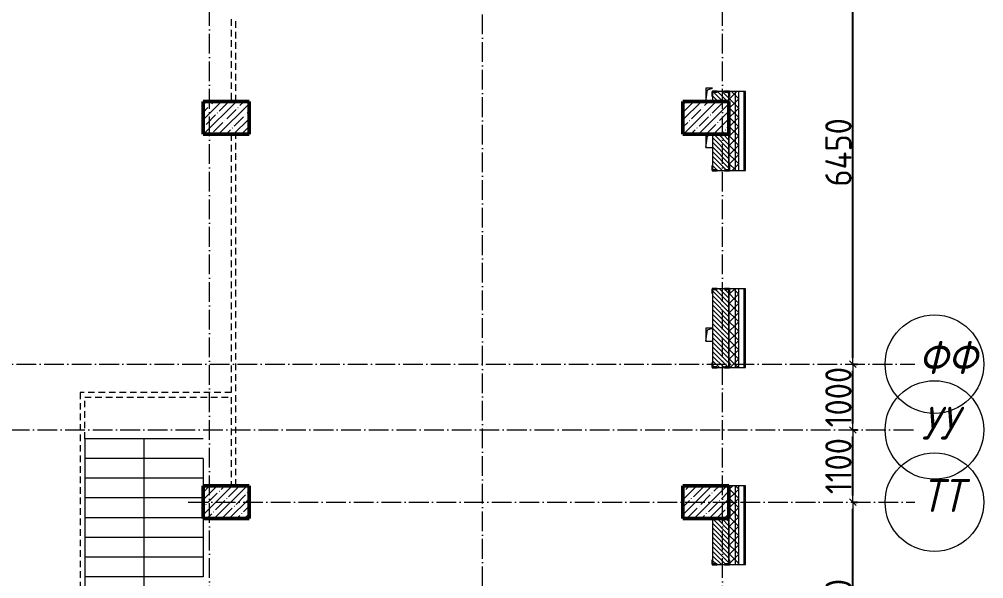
# Model space of a CAD drawing. Header units: millimetres. Extents: x -356862 to 418287, y 0 to 839748.
# Drawn here: x 74863 to 89533, y 531333 to 539847 of the extents above; entities that cross this region are included whole.
import ezdxf

# ---------------------------------------------------------------- set-up
doc = ezdxf.new("R2010")
doc.units = ezdxf.units.MM
doc.linetypes.add('200_ШТРИХ_ш1п0_6_', pattern=[160, 100, -60])
doc.linetypes.add('50_200_ШТРИХ_1Т_ш5_п1_п1_', pattern=[700, 500, -100, 0, -100])
for name, color, linetype, lineweight in [('A-____-____-DIMS', 7, 'Continuous', 9), ('A-DETL-____-OTLN-3', 7, '200_ШТРИХ_ш1п0_6_', 9), ('A-GENM-____-MCUT', 7, 'Continuous', 25), ('A-GENM-____-OTLN', 7, 'Continuous', 9), ('A-GENM-____-OTLN-1', 7, 'Continuous', 25), ('A-WALL-____-MCUT', 7, 'Continuous', 13), ('A-WALL-____-MCUT-1', 7, 'Continuous', 9), ('A-WALL-____-PATT-1', 7, 'Continuous', 9), ('A-WALL-FNSH-MCUT-1', 7, 'Continuous', 9), ('S-COLS-____-MCUT', 7, 'Continuous', 50), ('S-COLS-____-OTLN', 7, 'Continuous', 9), ('S-GRID-____-IDEN', 7, 'Continuous', 9), ('S-GRID-____-OTLN-1', 7, '50_200_ШТРИХ_1Т_ш5_п1_п1_', 9), ('S-STRS-____-OTLN-1', 7, 'Continuous', 9)]:
    doc.layers.add(name, color=color, linetype=linetype, lineweight=lineweight)
doc.styles.add('ISOCPEUR_I_9', font='isocpeui.ttf', dxfattribs={"width": 0.9, "height": 250})
doc.styles.add('СПДС', font='isocpeur.ttf', dxfattribs={"width": 0.9})
doc.dimstyles.new('Размера А3', dxfattribs={"dimtxt": 200, "dimasz": 100, "dimexe": 70, "dimexo": 100, "dimgap": 20, "dimtad": 1, "dimdec": 0, "dimrnd": 10, "dimzin": 0, "dimdsep": 46, "dimtxsty": 'СПДС', "dimblk": 'ARROWHEAD_6', "dimcen": 1, "dimclrd": 256, "dimclre": 256, "dimclrt": 256, "dimazin": 0, "dimtfac": 1, "dimtdec": 0, "dimtmove": 2, "dimatfit": 3, "dimfxl": 1, "dimtolj": 1, "dimtzin": 0, "dimarcsym": 0})
pattern_1 = [(45, (-15591.66, 459015.94), (-70.71068, 70.71068), []), (135, (-15591.66, 459015.94), (-70.71068, -70.71068), [])]
pattern_2 = [(135, (-15591.663, 459015.94), (-35.35534, -35.35534), [])]

# ---------------------------------------------------------------- blocks, each defined once
blk = doc.blocks.new('BSC_Колонна _Прямоугольная - 500х700-V98-АР1_План отверстий 2 этажа в осях 1-64_Ю-ЯЯ')
at = {"layer": 'S-COLS-____-OTLN'}
h = blk.add_hatch(dxfattribs=at)
h.set_pattern_fill('FP_111', color=256, style=0, pattern_type=2)
h.set_pattern_definition([(315, (-73481.04, 93600), (114.04925, 114.04925), []), (315, (-73481.04, 93485.95), (114.04925, 114.04925), [201.613, -40.323, 3.353, -36.97])])
h.paths.add_polyline_path([(-250, -350), (250, -350), (250, 350), (-250, 350)], flags=0)
at = {"layer": 'S-COLS-____-MCUT'}
for p, q in [((250, 350), (-250, 350)), ((-250, 350), (-250, -350)), ((250, -350), (250, 350)), ((-250, -350), (250, -350))]:
    blk.add_line(p, q, dxfattribs=at)
blk = doc.blocks.new('BSC_Колонна _Прямоугольная - 500х700-V100-АР1_План отверстий 2 этажа в осях 1-64_Ю-ЯЯ')
at = {"layer": 'S-COLS-____-OTLN'}
h = blk.add_hatch(dxfattribs=at)
h.set_pattern_fill('FP_113', color=256, style=0, pattern_type=2)
h.set_pattern_definition([(315, (-73481.04, 100900), (114.04925, 114.04925), []), (315, (-73481.04, 100785.95), (114.04925, 114.04925), [201.613, -40.323, 3.353, -36.97])])
h.paths.add_polyline_path([(-250, 168), (-250, -350), (250, -350), (250, 350), (-250, 350)], flags=0)
at = {"layer": 'S-COLS-____-MCUT'}
for p, q in [((250, 350), (-250, 350)), ((-250, 350), (-250, -350)), ((250, -350), (250, 350)), ((-250, -350), (250, -350))]:
    blk.add_line(p, q, dxfattribs=at)
blk = doc.blocks.new('BSC_Колонна _Прямоугольная - 500х700-V101-АР1_План отверстий 2 этажа в осях 1-64_Ю-ЯЯ')
at = {"layer": 'S-COLS-____-OTLN'}
h = blk.add_hatch(dxfattribs=at)
h.set_pattern_fill('FP_114', color=256, style=0, pattern_type=2)
h.set_pattern_definition([(315, (-79331.04, 93600), (114.04925, 114.04925), []), (315, (-79331.04, 93485.95), (114.04925, 114.04925), [201.613, -40.323, 3.353, -36.97])])
h.paths.add_polyline_path([(-250, -350), (250, -350), (250, 350), (-250, 350)], flags=0)
at = {"layer": 'S-COLS-____-MCUT'}
for p, q in [((250, 350), (-250, 350)), ((-250, 350), (-250, -350)), ((250, -350), (250, 350)), ((-250, -350), (250, -350))]:
    blk.add_line(p, q, dxfattribs=at)
blk = doc.blocks.new('BSC_Колонна _Прямоугольная - 500х700-V102-АР1_План отверстий 2 этажа в осях 1-64_Ю-ЯЯ')
at = {"layer": 'S-COLS-____-OTLN'}
h = blk.add_hatch(dxfattribs=at)
h.set_pattern_fill('FP_115', color=256, style=0, pattern_type=2)
h.set_pattern_definition([(315, (-79331.04, 100900), (114.04925, 114.04925), []), (315, (-79331.04, 100785.95), (114.04925, 114.04925), [201.613, -40.323, 3.353, -36.97])])
h.paths.add_polyline_path([(-250, 350), (-250, -350), (250, -350), (250, 350)], flags=0)
at = {"layer": 'S-COLS-____-MCUT'}
for p, q in [((250, 350), (-250, 350)), ((-250, 350), (-250, -350)), ((250, -350), (250, 350)), ((-250, -350), (250, -350))]:
    blk.add_line(p, q, dxfattribs=at)
blk = doc.blocks.new('Фахверк_СКБ_Уголок - 250_2700-27497298-АР1_План отверстий 2 этажа в осях 1-64_Ю-ЯЯ')
at = {"layer": 'A-GENM-____-MCUT'}
for p, q in [((200, 181), (125, 181)), ((125, 181), (125, 106)), ((131, 106), (131, 175)), ((131, 175), (200, 175)), ((200, 175), (200, 181)), ((125, 106), (131, 106)), ((131, -6), (125, -6)), ((125, -6), (125, -81)), ((125, -81), (200, -81)), ((131, -75), (131, -6)), ((200, -75), (131, -75)), ((200, -81), (200, -75))]:
    blk.add_line(p, q, dxfattribs=at)
blk = doc.blocks.new('Фахверк_СКБ_Уголок - 250_2700_1-27501432-АР1_План отверстий 2 этажа в осях 1-64_Ю-ЯЯ')
at = {"layer": 'A-GENM-____-MCUT'}
for p, q in [((200, 181), (125, 181)), ((125, 181), (125, 106)), ((131, 106), (131, 175)), ((131, 175), (200, 175)), ((200, 175), (200, 181)), ((125, 106), (131, 106)), ((131, -6), (125, -6)), ((125, -6), (125, -81)), ((125, -81), (200, -81)), ((131, -75), (131, -6)), ((200, -75), (131, -75)), ((200, -81), (200, -75))]:
    blk.add_line(p, q, dxfattribs=at)
blk = doc.blocks.new('AR_Отверстие прямоугольное _в плите_ - AR_Отверстие прямоугольное _в плите_-V168-АР1_План отверстий 2 этажа в осях 1-64_Ю-ЯЯ')
at = {"layer": 'A-GENM-____-OTLN'}
for p, q in [((-50, 100), (-50, -100)), ((-50, -100), (-25, 75)), ((-25, 75), (50, 100)), ((-50, -100), (50, -100))]:
    blk.add_line(p, q, dxfattribs=at)
blk = doc.blocks.new('AR_Отверстие прямоугольное _в плите_ - AR_Отверстие прямоугольное _в плите_-V172-АР1_План отверстий 2 этажа в осях 1-64_Ю-ЯЯ')
at = {"layer": 'A-GENM-____-OTLN'}
for p, q in [((50, 100), (-50, 100)), ((-50, 100), (-50, -100)), ((-50, -100), (-25, 75)), ((-25, 75), (50, 100)), ((-50, -100), (50, -100))]:
    blk.add_line(p, q, dxfattribs=at)
blk = doc.blocks.new('AR_Отверстие прямоугольное _в плите_ - AR_Отверстие прямоугольное _в плите_-V169-АР1_План отверстий 2 этажа в осях 1-64_Ю-ЯЯ')
at = {"layer": 'A-GENM-____-OTLN'}
for p, q in [((50, 100), (-50, 100)), ((-50, 100), (-50, -100)), ((-50, -100), (-25, 75)), ((-25, 75), (50, 100))]:
    blk.add_line(p, q, dxfattribs=at)
blk = doc.blocks.new('Ось сетки - Круг_Ø6_00__ISO-2_5_0_9K_-25732049-АР1_План отверстий 2 этажа в осях 1-64_Ю-ЯЯ')
at = {"layer": 'S-GRID-____-IDEN'}
blk.add_circle((0, 0), 3, dxfattribs=at)
blk = doc.blocks.new('ARROWHEAD_6')
at = {"color": 0, "linetype": 'Continuous'}
for p, q in [((0, 0), (-1, 0)), ((-0.5, -0.5), (0.5, 0.5))]:
    blk.add_line(p, q, dxfattribs=at)
blk = doc.blocks.new('*D4583')
at = {"layer": 'A-____-____-DIMS', "lineweight": -2, "transparency": 16777216}
for p, q in [((87537, 532497), (87613, 532497)), ((87543, 529247), (87543, 532397)), ((87537, 529147), (87613, 529147))]:
    blk.add_line(p, q, dxfattribs=at)
at = {"layer": 'Defpoints', "color": 0, "lineweight": 30, "transparency": 16777216}
for p in [(87437, 532497), (87543, 532497), (87437, 529147)]:
    blk.add_point(p, dxfattribs=at)
at = {"layer": 'A-____-____-DIMS', "lineweight": -2, "transparency": 16777216, "xscale": 100, "yscale": 100, "zscale": 100}
for p, rotation in [((87543, 532497), 90), ((87543, 529147), 270)]:
    blk.add_blockref('ARROWHEAD_6', p, dxfattribs=dict(at, rotation=rotation))
at = {"layer": 'A-____-____-DIMS', "transparency": 16777216, "insert": (87323, 530822), "char_height": 400, "width": 2.49, "attachment_point": 5, "rotation": 90, "style": 'СПДС'}
blk.add_mtext('\\A1;3350', dxfattribs=at)
blk = doc.blocks.new('*D4584')
at = {"layer": 'A-____-____-DIMS', "lineweight": -2, "transparency": 16777216}
for p, q in [((87537, 533597), (87613, 533597)), ((87543, 532597), (87543, 533497)), ((87537, 532497), (87613, 532497))]:
    blk.add_line(p, q, dxfattribs=at)
at = {"layer": 'Defpoints', "color": 0, "lineweight": 30, "transparency": 16777216}
for p in [(87437, 533597), (87543, 533597), (87437, 532497)]:
    blk.add_point(p, dxfattribs=at)
at = {"layer": 'A-____-____-DIMS', "lineweight": -2, "transparency": 16777216, "xscale": 100, "yscale": 100, "zscale": 100}
for p, rotation in [((87543, 533597), 90), ((87543, 532497), 270)]:
    blk.add_blockref('ARROWHEAD_6', p, dxfattribs=dict(at, rotation=rotation))
at = {"layer": 'A-____-____-DIMS', "transparency": 16777216, "insert": (87323, 533047), "char_height": 400, "width": 2.11, "attachment_point": 5, "rotation": 90, "style": 'СПДС'}
blk.add_mtext('\\A1;1100', dxfattribs=at)
blk = doc.blocks.new('*D4585')
at = {"layer": 'A-____-____-DIMS', "lineweight": -2, "transparency": 16777216}
for p, q in [((87537, 534597), (87613, 534597)), ((87543, 533697), (87543, 534497)), ((87537, 533597), (87613, 533597))]:
    blk.add_line(p, q, dxfattribs=at)
at = {"layer": 'Defpoints', "color": 0, "lineweight": 30, "transparency": 16777216}
for p in [(87437, 534597), (87543, 534597), (87437, 533597)]:
    blk.add_point(p, dxfattribs=at)
at = {"layer": 'A-____-____-DIMS', "lineweight": -2, "transparency": 16777216, "xscale": 100, "yscale": 100, "zscale": 100}
for p, rotation in [((87543, 534597), 90), ((87543, 533597), 270)]:
    blk.add_blockref('ARROWHEAD_6', p, dxfattribs=dict(at, rotation=rotation))
at = {"layer": 'A-____-____-DIMS', "transparency": 16777216, "insert": (87323, 534097), "char_height": 400, "width": 2.3, "attachment_point": 5, "rotation": 90, "style": 'СПДС'}
blk.add_mtext('\\A1;1000', dxfattribs=at)
blk = doc.blocks.new('*D4586')
at = {"layer": 'A-____-____-DIMS', "lineweight": -2, "transparency": 16777216}
for p, q in [((87537, 541047), (87613, 541047)), ((87543, 534697), (87543, 540947)), ((87537, 534597), (87613, 534597))]:
    blk.add_line(p, q, dxfattribs=at)
at = {"layer": 'Defpoints', "color": 0, "lineweight": 30, "transparency": 16777216}
for p in [(87437, 541047), (87543, 541047), (87437, 534597)]:
    blk.add_point(p, dxfattribs=at)
at = {"layer": 'A-____-____-DIMS', "lineweight": -2, "transparency": 16777216, "xscale": 100, "yscale": 100, "zscale": 100}
for p, rotation in [((87543, 541047), 90), ((87543, 534597), 270)]:
    blk.add_blockref('ARROWHEAD_6', p, dxfattribs=dict(at, rotation=rotation))
at = {"layer": 'A-____-____-DIMS', "transparency": 16777216, "insert": (87323, 537822), "char_height": 400, "width": 2.56, "attachment_point": 5, "rotation": 90, "style": 'СПДС'}
blk.add_mtext('\\A1;6450', dxfattribs=at)
blk = doc.blocks.new('*D13750')
at = {"layer": 'A-____-____-DIMS', "lineweight": -2, "transparency": 16777216}
for p, q in [((87537, 532497), (87613, 532497)), ((87543, 529247), (87543, 532397)), ((87537, 529147), (87613, 529147))]:
    blk.add_line(p, q, dxfattribs=at)
at = {"layer": 'Defpoints', "color": 0, "transparency": 16777216}
for p in [(87437, 532497), (87543, 532497), (87437, 529147)]:
    blk.add_point(p, dxfattribs=at)
at = {"layer": 'A-____-____-DIMS', "lineweight": -2, "transparency": 16777216, "xscale": 100, "yscale": 100, "zscale": 100}
for p, rotation in [((87543, 532497), 90), ((87543, 529147), 270)]:
    blk.add_blockref('ARROWHEAD_6', p, dxfattribs=dict(at, rotation=rotation))
at = {"layer": 'A-____-____-DIMS', "transparency": 16777216, "insert": (87323, 530822), "char_height": 400, "width": 2.49, "attachment_point": 5, "rotation": 90, "style": 'СПДС'}
blk.add_mtext('\\A1;3350', dxfattribs=at)
blk = doc.blocks.new('*D13751')
at = {"layer": 'A-____-____-DIMS', "lineweight": -2, "transparency": 16777216}
for p, q in [((87537, 533597), (87613, 533597)), ((87543, 532597), (87543, 533497)), ((87537, 532497), (87613, 532497))]:
    blk.add_line(p, q, dxfattribs=at)
at = {"layer": 'Defpoints', "color": 0, "transparency": 16777216}
for p in [(87437, 533597), (87543, 533597), (87437, 532497)]:
    blk.add_point(p, dxfattribs=at)
at = {"layer": 'A-____-____-DIMS', "lineweight": -2, "transparency": 16777216, "xscale": 100, "yscale": 100, "zscale": 100}
for p, rotation in [((87543, 533597), 90), ((87543, 532497), 270)]:
    blk.add_blockref('ARROWHEAD_6', p, dxfattribs=dict(at, rotation=rotation))
at = {"layer": 'A-____-____-DIMS', "transparency": 16777216, "insert": (87323, 533047), "char_height": 400, "width": 2.11, "attachment_point": 5, "rotation": 90, "style": 'СПДС'}
blk.add_mtext('\\A1;1100', dxfattribs=at)
blk = doc.blocks.new('*D13752')
at = {"layer": 'A-____-____-DIMS', "lineweight": -2, "transparency": 16777216}
for p, q in [((87537, 534597), (87613, 534597)), ((87543, 533697), (87543, 534497)), ((87537, 533597), (87613, 533597))]:
    blk.add_line(p, q, dxfattribs=at)
at = {"layer": 'Defpoints', "color": 0, "transparency": 16777216}
for p in [(87437, 534597), (87543, 534597), (87437, 533597)]:
    blk.add_point(p, dxfattribs=at)
at = {"layer": 'A-____-____-DIMS', "lineweight": -2, "transparency": 16777216, "xscale": 100, "yscale": 100, "zscale": 100}
for p, rotation in [((87543, 534597), 90), ((87543, 533597), 270)]:
    blk.add_blockref('ARROWHEAD_6', p, dxfattribs=dict(at, rotation=rotation))
at = {"layer": 'A-____-____-DIMS', "transparency": 16777216, "insert": (87323, 534097), "char_height": 400, "width": 2.3, "attachment_point": 5, "rotation": 90, "style": 'СПДС'}
blk.add_mtext('\\A1;1000', dxfattribs=at)
blk = doc.blocks.new('*D13753')
at = {"layer": 'A-____-____-DIMS', "lineweight": -2, "transparency": 16777216}
for p, q in [((87537, 541047), (87613, 541047)), ((87543, 534697), (87543, 540947)), ((87537, 534597), (87613, 534597))]:
    blk.add_line(p, q, dxfattribs=at)
at = {"layer": 'Defpoints', "color": 0, "transparency": 16777216}
for p in [(87437, 541047), (87543, 541047), (87437, 534597)]:
    blk.add_point(p, dxfattribs=at)
at = {"layer": 'A-____-____-DIMS', "lineweight": -2, "transparency": 16777216, "xscale": 100, "yscale": 100, "zscale": 100}
for p, rotation in [((87543, 541047), 90), ((87543, 534597), 270)]:
    blk.add_blockref('ARROWHEAD_6', p, dxfattribs=dict(at, rotation=rotation))
at = {"layer": 'A-____-____-DIMS', "transparency": 16777216, "insert": (87323, 537822), "char_height": 400, "width": 2.56, "attachment_point": 5, "rotation": 90, "style": 'СПДС'}
blk.add_mtext('\\A1;6450', dxfattribs=at)
blk = doc.blocks.new('*D13920')
at = {"layer": 'A-____-____-DIMS', "lineweight": -2, "transparency": 16777216}
for p, q in [((87537, 532497), (87613, 532497)), ((87543, 529247), (87543, 532397)), ((87537, 529147), (87613, 529147))]:
    blk.add_line(p, q, dxfattribs=at)
at = {"layer": 'Defpoints', "color": 0, "transparency": 16777216}
for p in [(87437, 532497), (87543, 532497), (87437, 529147)]:
    blk.add_point(p, dxfattribs=at)
at = {"layer": 'A-____-____-DIMS', "lineweight": -2, "transparency": 16777216, "xscale": 100, "yscale": 100, "zscale": 100}
for p, rotation in [((87543, 532497), 90), ((87543, 529147), 270)]:
    blk.add_blockref('ARROWHEAD_6', p, dxfattribs=dict(at, rotation=rotation))
at = {"layer": 'A-____-____-DIMS', "transparency": 16777216, "insert": (87323, 530822), "char_height": 400, "width": 2.49, "attachment_point": 5, "rotation": 90, "style": 'СПДС'}
blk.add_mtext('\\A1;3350', dxfattribs=at)
blk = doc.blocks.new('*D13921')
at = {"layer": 'A-____-____-DIMS', "lineweight": -2, "transparency": 16777216}
for p, q in [((87537, 533597), (87613, 533597)), ((87543, 532597), (87543, 533497)), ((87537, 532497), (87613, 532497))]:
    blk.add_line(p, q, dxfattribs=at)
at = {"layer": 'Defpoints', "color": 0, "transparency": 16777216}
for p in [(87437, 533597), (87543, 533597), (87437, 532497)]:
    blk.add_point(p, dxfattribs=at)
at = {"layer": 'A-____-____-DIMS', "lineweight": -2, "transparency": 16777216, "xscale": 100, "yscale": 100, "zscale": 100}
for p, rotation in [((87543, 533597), 90), ((87543, 532497), 270)]:
    blk.add_blockref('ARROWHEAD_6', p, dxfattribs=dict(at, rotation=rotation))
at = {"layer": 'A-____-____-DIMS', "transparency": 16777216, "insert": (87323, 533047), "char_height": 400, "width": 2.11, "attachment_point": 5, "rotation": 90, "style": 'СПДС'}
blk.add_mtext('\\A1;1100', dxfattribs=at)
blk = doc.blocks.new('*D13922')
at = {"layer": 'A-____-____-DIMS', "lineweight": -2, "transparency": 16777216}
for p, q in [((87537, 534597), (87613, 534597)), ((87543, 533697), (87543, 534497)), ((87537, 533597), (87613, 533597))]:
    blk.add_line(p, q, dxfattribs=at)
at = {"layer": 'Defpoints', "color": 0, "transparency": 16777216}
for p in [(87437, 534597), (87543, 534597), (87437, 533597)]:
    blk.add_point(p, dxfattribs=at)
at = {"layer": 'A-____-____-DIMS', "lineweight": -2, "transparency": 16777216, "xscale": 100, "yscale": 100, "zscale": 100}
for p, rotation in [((87543, 534597), 90), ((87543, 533597), 270)]:
    blk.add_blockref('ARROWHEAD_6', p, dxfattribs=dict(at, rotation=rotation))
at = {"layer": 'A-____-____-DIMS', "transparency": 16777216, "insert": (87323, 534097), "char_height": 400, "width": 2.3, "attachment_point": 5, "rotation": 90, "style": 'СПДС'}
blk.add_mtext('\\A1;1000', dxfattribs=at)
blk = doc.blocks.new('*D13923')
at = {"layer": 'A-____-____-DIMS', "lineweight": -2, "transparency": 16777216}
for p, q in [((87537, 541047), (87613, 541047)), ((87543, 534697), (87543, 540947)), ((87537, 534597), (87613, 534597))]:
    blk.add_line(p, q, dxfattribs=at)
at = {"layer": 'Defpoints', "color": 0, "transparency": 16777216}
for p in [(87437, 541047), (87543, 541047), (87437, 534597)]:
    blk.add_point(p, dxfattribs=at)
at = {"layer": 'A-____-____-DIMS', "lineweight": -2, "transparency": 16777216, "xscale": 100, "yscale": 100, "zscale": 100}
for p, rotation in [((87543, 541047), 90), ((87543, 534597), 270)]:
    blk.add_blockref('ARROWHEAD_6', p, dxfattribs=dict(at, rotation=rotation))
at = {"layer": 'A-____-____-DIMS', "transparency": 16777216, "insert": (87323, 537822), "char_height": 400, "width": 2.56, "attachment_point": 5, "rotation": 90, "style": 'СПДС'}
blk.add_mtext('\\A1;6450', dxfattribs=at)
blk = doc.blocks.new('2этаж')
at = {"layer": 'S-GRID-____-OTLN-1', "color": 251, "ltscale": 0.6, "true_color": 0x636466}
for p, q in [((77758.3, 498997), (77758.3, 549908.8)), ((81908.3, 508532.6), (81908.3, 549908.8)), ((85558.3, 498997), (85558.3, 549908.8)), ((33650.4, 534597), (88482.7, 534597)), ((18845.8, 533597), (88482.7, 533597)), ((77429.6, 532497), (88482.7, 532497))]:
    blk.add_line(p, q, dxfattribs=at)
at = {"layer": 'S-GRID-____-IDEN', "xscale": 250, "yscale": 250, "zscale": 99.99999999999993, "rotation": 269.9999999999995}
for p in [(88782.7, 534597), (88782.7, 533597), (88782.7, 532497)]:
    blk.add_blockref('Ось сетки - Круг_Ø6_00__ISO-2_5_0_9K_-25732049-АР1_План отверстий 2 этажа в осях 1-64_Ю-ЯЯ', p, dxfattribs=at)
at = {"layer": 'S-GRID-____-IDEN', "char_height": 500, "attachment_point": 1, "style": 'ISOCPEUR_I_9'}
for s, insert, width in [('ФФ', (88540.2, 534949.4), 562.785), ('УУ', (88587.9, 533949.4), 447.342), ('ТТ', (88587.9, 532849.4), 447.342)]:
    blk.add_mtext(s, dxfattribs=dict(at, insert=insert, width=width))
at = {"layer": 'A-____-____-DIMS'}
for base, p1, p2, picture, middle in [((87542.6, 541047), (87436.5, 534597), (87436.5, 541047), '*D4586', (87322.6, 537822)), ((87542.6, 534597), (87436.5, 533597), (87436.5, 534597), '*D4585', (87322.6, 534097)), ((87542.6, 533597), (87436.5, 532497), (87436.5, 533597), '*D4584', (87322.6, 533047)), ((87542.6, 532497), (87436.5, 529147), (87436.5, 532497), '*D4583', (87322.6, 530822))]:
    dim = blk.add_linear_dim(base=base, p1=p1, p2=p2, angle=90, dimstyle='Размера А3', override={"dimtxt": 400}, dxfattribs=at)
    dim.commit()
    dim.dimension.update_dxf_attribs({"geometry": picture, "text_midpoint": middle})

msp = doc.modelspace()

# ---------------------------------------------------------------- hatches: boundary and pattern name
at = {"layer": 'A-WALL-____-PATT-1'}
h = msp.add_hatch(dxfattribs=at)
h.set_pattern_fill('FP_3', color=256, style=0, pattern_type=2)
h.set_pattern_definition([(45, (-15591.66, 459015.94), (-85.53659, 85.53659), []), (45, (-15534.64, 459015.94), (-85.53659, 85.53659), [])])
h.paths.add_polyline_path([(85908.3366, 528496.983), (85908.3366, 529746.983), (85888.3366, 529746.983), (85888.3366, 528496.983)], flags=0)
h.paths.add_polyline_path([(85888.3366, 531546.983), (85908.3366, 531546.983), (85908.3366, 532746.983), (85888.3366, 532746.983), (85888.3366, 532384.6563)], flags=0)
h.paths.add_polyline_path([(85908.3366, 534546.983), (85908.3366, 535746.983), (85888.3366, 535746.983), (85888.3366, 534546.983)], flags=0)
h.paths.add_polyline_path([(85908.3366, 537546.983), (85908.3366, 538746.983), (85888.3366, 538746.983), (85888.3366, 537546.983)], flags=0)
h.paths.add_polyline_path([(85908.3366, 540546.983), (85908.3366, 544926.983), (85888.3366, 544926.983), (85888.3366, 540546.983)], flags=0)
h = msp.add_hatch(dxfattribs=at)
h.set_pattern_fill('FP_1', color=256, style=0, pattern_type=2)
h.set_pattern_definition(pattern_1)
h.paths.add_polyline_path([(85658.3366, 505831.983), (85758.3366, 505831.983), (85758.3366, 506096.983), (85658.3366, 506096.983)], flags=0)
h.paths.add_polyline_path([(85758.3366, 507096.983), (85758.3366, 514796.983), (85664.3366, 514796.983), (85664.3366, 514721.983), (85658.3366, 514721.983), (85658.3366, 507096.983)], flags=0)
h.paths.add_polyline_path([(85758.3366, 528496.983), (85758.3366, 529746.983), (85664.3366, 529746.983), (85664.3366, 529671.983), (85658.3366, 529671.983), (85658.3366, 528571.983), (85664.3366, 528571.983), (85664.3366, 528496.983)], flags=0)
h.paths.add_polyline_path([(85664.3366, 531546.983), (85758.3366, 531546.983), (85758.3366, 532746.983), (85658.3366, 532746.983), (85658.3366, 531621.983), (85664.3366, 531621.983), (85664.3366, 531552.983)], flags=0)
h.paths.add_polyline_path([(85664.3366, 534546.983), (85758.3366, 534546.983), (85758.3366, 535746.983), (85664.3366, 535746.983), (85664.3366, 535671.983), (85658.3366, 535671.983), (85658.3366, 534621.983), (85664.3366, 534621.983), (85664.3366, 534552.983)], flags=0)
h.paths.add_polyline_path([(85664.3366, 537546.983), (85758.3366, 537546.983), (85758.3366, 538746.983), (85664.3366, 538746.983), (85664.3366, 538671.983), (85658.3366, 538671.983), (85658.3366, 537621.983), (85664.3366, 537621.983), (85664.3366, 537552.983)], flags=0)
h.paths.add_polyline_path([(85758.3366, 540546.983), (85758.3366, 544696.983), (85658.3366, 544696.983), (85658.3366, 540546.983)], flags=0)
h = msp.add_hatch(dxfattribs=at)
h.set_pattern_fill('FP_1', color=256, style=0, pattern_type=2)
h.set_pattern_definition(pattern_1)
h.paths.add_polyline_path([(85808.3366, 505831.983), (85808.3366, 506096.983), (85758.3366, 506096.983), (85758.3366, 505831.983)], flags=0)
h.paths.add_polyline_path([(85758.3366, 507096.983), (85808.3366, 507096.983), (85808.3366, 514796.983), (85758.3366, 514796.983), (85758.3366, 509782.8834)], flags=0)
h.paths.add_polyline_path([(85758.3366, 528496.983), (85808.3366, 528496.983), (85808.3366, 529746.983), (85758.3366, 529746.983), (85758.3366, 529155.8316)], flags=0)
h.paths.add_polyline_path([(85758.3366, 531546.983), (85808.3366, 531546.983), (85808.3366, 532746.983), (85758.3366, 532746.983), (85758.3366, 532384.6563)], flags=0)
h.paths.add_polyline_path([(85808.3366, 534546.983), (85808.3366, 535746.983), (85758.3366, 535746.983), (85758.3366, 534546.983)], flags=0)
h.paths.add_polyline_path([(85808.3366, 537546.983), (85808.3366, 538746.983), (85758.3366, 538746.983), (85758.3366, 537546.983)], flags=0)
h.paths.add_polyline_path([(85808.3366, 540546.983), (85808.3366, 544796.983), (85758.3366, 544796.983), (85758.3366, 540546.983)], flags=0)
h = msp.add_hatch(dxfattribs=at)
h.set_pattern_fill('FP_6', color=256, style=0, pattern_type=2)
h.set_pattern_definition(pattern_2)
h.paths.add_polyline_path([(85582.5687, 538596.983), (85658.3366, 538596.983), (85658.3366, 538740.983), (85589.3366, 538740.983), (85589.3366, 538746.983), (85477.3366, 538746.983), (85477.3366, 538740.983), (85408.3366, 538740.983), (85408.3366, 538596.983)], flags=0)
h = msp.add_hatch(dxfattribs=at)
h.set_pattern_fill('FP_6', color=256, style=0, pattern_type=2)
h.set_pattern_definition(pattern_2)
h.paths.add_polyline_path([(85589.3366, 534546.983), (85589.3366, 534552.983), (85658.3366, 534552.983), (85658.3366, 535740.983), (85589.3366, 535740.983), (85589.3366, 535746.983), (85477.3366, 535746.983), (85477.3366, 535740.983), (85408.3366, 535740.983), (85408.3366, 534552.983), (85477.3366, 534552.983), (85477.3366, 534546.983)], flags=0)
h.paths.add_polyline_path([(85589.3366, 537546.983), (85589.3366, 537552.983), (85658.3366, 537552.983), (85658.3366, 538096.6355), (85408.3366, 538096.6355), (85408.3366, 537552.983), (85477.3366, 537552.983), (85477.3366, 537546.983)], flags=0)
h = msp.add_hatch(dxfattribs=at)
h.set_pattern_fill('FP_6', color=256, style=0, pattern_type=2)
h.set_pattern_definition(pattern_2)
h.paths.add_polyline_path([(85408.3366, 529396.983), (85658.3366, 529396.983), (85658.3366, 529740.983), (85589.3366, 529740.983), (85589.3366, 529746.983), (85477.3366, 529746.983), (85477.3366, 529740.983), (85408.3366, 529740.983), (85408.3366, 529671.983)], flags=0)
h.paths.add_polyline_path([(85589.3366, 531546.983), (85589.3366, 531552.983), (85658.3366, 531552.983), (85658.3366, 532246.983), (85408.3366, 532246.983), (85408.3366, 531552.983), (85477.3366, 531552.983), (85477.3366, 531546.983)], flags=0)

# ---------------------------------------------------------------- linework, layer by layer
at = {"layer": 'A-DETL-____-OTLN-3'}
for p, q in [((78088.3366, 539846.983), (78088.3366, 538596.983)), ((78158.3366, 538596.983), (78158.3366, 539846.983)), ((78088.3366, 538096.983), (78088.3366, 534166.983)), ((78158.3366, 532746.983), (78158.3366, 538096.983)), ((75788.3366, 534166.983), (75788.3366, 523576.983)), ((78088.3366, 534166.983), (75788.3366, 534166.983)), ((75858.3366, 533461.983), (75858.3366, 534096.983)), ((75858.3366, 534096.983), (78088.3366, 534096.983)), ((78088.3366, 534096.983), (78088.3366, 532746.983))]:
    msp.add_line(p, q, dxfattribs=at)
at = {"layer": 'A-WALL-____-MCUT'}
for p, q in [((85408.3366, 538671.983), (85408.3366, 538596.983)), ((85589.3366, 538746.983), (85477.3366, 538746.983)), ((85888.3366, 538746.983), (85664.3366, 538746.983)), ((85888.3366, 537546.983), (85888.3366, 538746.983)), ((85658.3366, 538096.6355), (85408.3366, 538096.6355)), ((85408.3366, 538096.6355), (85408.3366, 537621.983)), ((85477.3366, 537546.983), (85589.3366, 537546.983)), ((85664.3366, 537546.983), (85888.3366, 537546.983)), ((85589.3366, 535746.983), (85477.3366, 535746.983)), ((85888.3366, 535746.983), (85664.3366, 535746.983)), ((85888.3366, 534546.983), (85888.3366, 535746.983)), ((85408.3366, 535671.983), (85408.3366, 534621.983)), ((85477.3366, 534546.983), (85589.3366, 534546.983)), ((85664.3366, 534546.983), (85888.3366, 534546.983)), ((85888.3366, 532746.983), (85658.3366, 532746.983)), ((85888.3366, 531546.983), (85888.3366, 532746.983)), ((85408.3366, 532246.983), (85408.3366, 531621.983)), ((85477.3366, 531546.983), (85589.3366, 531546.983)), ((85664.3366, 531546.983), (85888.3366, 531546.983))]:
    msp.add_line(p, q, dxfattribs=at)
at = {"layer": 'A-WALL-____-MCUT-1'}
for p, q in [((85658.3366, 538671.983), (85658.3366, 538596.983)), ((85658.3366, 538596.983), (85658.3366, 538671.983)), ((85758.3366, 537546.983), (85758.3366, 538746.983)), ((85808.3366, 537546.983), (85808.3366, 538746.983)), ((85658.3366, 538096.6355), (85658.3366, 537621.983)), ((85658.3366, 537621.983), (85658.3366, 538096.6355)), ((85758.3366, 534546.983), (85758.3366, 535746.983)), ((85808.3366, 534546.983), (85808.3366, 535746.983)), ((85658.3366, 535671.983), (85658.3366, 534621.983)), ((85658.3366, 534621.983), (85658.3366, 535671.983)), ((85758.3366, 531546.983), (85758.3366, 532746.983)), ((85808.3366, 531546.983), (85808.3366, 532746.983)), ((85658.3366, 532246.983), (85658.3366, 531621.983)), ((85658.3366, 531621.983), (85658.3366, 532246.983))]:
    msp.add_line(p, q, dxfattribs=at)
at = {"layer": 'A-WALL-FNSH-MCUT-1'}
for p, q in [((85908.3366, 538746.983), (85888.3366, 538746.983)), ((85888.3366, 538746.983), (85888.3366, 537546.983)), ((85908.3366, 537546.983), (85908.3366, 538746.983)), ((85888.3366, 537546.983), (85908.3366, 537546.983)), ((85908.3366, 535746.983), (85888.3366, 535746.983)), ((85888.3366, 535746.983), (85888.3366, 534546.983)), ((85908.3366, 534546.983), (85908.3366, 535746.983)), ((85888.3366, 534546.983), (85908.3366, 534546.983)), ((85908.3366, 532746.983), (85888.3366, 532746.983)), ((85888.3366, 532746.983), (85888.3366, 531546.983)), ((85908.3366, 531546.983), (85908.3366, 532746.983)), ((85888.3366, 531546.983), (85908.3366, 531546.983))]:
    msp.add_line(p, q, dxfattribs=at)
at = {"layer": 'S-GRID-____-IDEN'}
for centre in [(88782.7432, 534596.983), (88782.7432, 534596.983), (88782.7432, 533596.983), (88782.7432, 533596.983), (88782.7432, 532496.983), (88782.7432, 532496.983)]:
    msp.add_ellipse(centre, major_axis=(530.3301, 530.3301), ratio=1, start_param=3.926990817, end_param=10.2101761242, dxfattribs=at)
at = {"layer": 'S-GRID-____-OTLN-1', "color": 251, "ltscale": 0.6, "true_color": 0x636466}
for p, q in [((77758.3366, 498996.983), (77758.3366, 549908.7924)), ((77758.3366, 498996.983), (77758.3366, 549908.7924)), ((81908.3366, 508532.6233), (81908.3366, 549908.7924)), ((81908.3366, 508532.6233), (81908.3366, 549908.7924)), ((85558.3366, 498996.983), (85558.3366, 549908.7924)), ((85558.3366, 498996.983), (85558.3366, 549908.7924)), ((33650.3543, 534596.983), (88482.7432, 534596.983)), ((33650.3543, 534596.983), (88482.7432, 534596.983)), ((18845.7826, 533596.983), (88482.7432, 533596.983)), ((18845.7826, 533596.983), (88482.7432, 533596.983)), ((77429.601, 532496.983), (88482.7432, 532496.983)), ((77429.601, 532496.983), (88482.7432, 532496.983))]:
    msp.add_line(p, q, dxfattribs=at)
at = {"layer": 'S-STRS-____-OTLN-1'}
for p, q in [((77658.3366, 533461.983), (75858.3366, 533461.983)), ((75858.3366, 533461.983), (75858.3366, 533161.983)), ((77658.3366, 533461.983), (75858.3366, 533461.983)), ((76758.3366, 533461.983), (76758.3366, 533161.983)), ((75858.3366, 533161.983), (75858.3366, 532861.983)), ((77658.3366, 533161.983), (75858.3366, 533161.983)), ((77658.3366, 533161.983), (75858.3366, 533161.983)), ((76758.3366, 533161.983), (76758.3366, 532861.983)), ((77658.3366, 533161.983), (77658.3366, 532861.983)), ((75858.3366, 532861.983), (75858.3366, 532561.983)), ((77658.3366, 532861.983), (75858.3366, 532861.983)), ((77658.3366, 532861.983), (75858.3366, 532861.983)), ((76758.3366, 532861.983), (76758.3366, 532561.983)), ((77658.3366, 532861.983), (77658.3366, 532746.983)), ((75858.3366, 532561.983), (75858.3366, 532261.983)), ((77658.3366, 532561.983), (75858.3366, 532561.983)), ((77658.3366, 532561.983), (75858.3366, 532561.983)), ((76758.3366, 532561.983), (76758.3366, 532261.983)), ((75858.3366, 532261.983), (75858.3366, 531961.983)), ((77658.3366, 532261.983), (75858.3366, 532261.983)), ((77658.3366, 532261.983), (75858.3366, 532261.983)), ((76758.3366, 532261.983), (76758.3366, 531961.983)), ((77658.3366, 532246.983), (77658.3366, 531961.983)), ((75858.3366, 531961.983), (75858.3366, 531661.983)), ((77658.3366, 531961.983), (75858.3366, 531961.983)), ((77658.3366, 531961.983), (75858.3366, 531961.983)), ((76758.3366, 531961.983), (76758.3366, 531661.983)), ((77658.3366, 531961.983), (77658.3366, 531661.983)), ((75858.3366, 531661.983), (75858.3366, 531361.983)), ((77658.3366, 531661.983), (75858.3366, 531661.983)), ((77658.3366, 531661.983), (75858.3366, 531661.983)), ((76758.3366, 531661.983), (76758.3366, 531361.983)), ((77658.3366, 531661.983), (77658.3366, 531361.983)), ((75858.3366, 531361.983), (75858.3366, 531061.983)), ((77658.3366, 531361.983), (75858.3366, 531361.983)), ((77658.3366, 531361.983), (75858.3366, 531361.983)), ((76758.3366, 531361.983), (76758.3366, 531061.983))]:
    msp.add_line(p, q, dxfattribs=at)

# ---------------------------------------------------------------- block references
at = {"color": 18, "true_color": 0x000000}
msp.add_blockref('2этаж', (0, 0), dxfattribs=at)
at = {"layer": 'A-GENM-____-OTLN'}
for name, p in [('AR_Отверстие прямоугольное _в плите_ - AR_Отверстие прямоугольное _в плите_-V169-АР1_План отверстий 2 этажа в осях 1-64_Ю-ЯЯ', (85358.3366, 538696.983)), ('AR_Отверстие прямоугольное _в плите_ - AR_Отверстие прямоугольное _в плите_-V168-АР1_План отверстий 2 этажа в осях 1-64_Ю-ЯЯ', (85358.3366, 537996.983)), ('AR_Отверстие прямоугольное _в плите_ - AR_Отверстие прямоугольное _в плите_-V172-АР1_План отверстий 2 этажа в осях 1-64_Ю-ЯЯ', (85358.3366, 535046.983))]:
    msp.add_blockref(name, p, dxfattribs=at)
at = {"layer": 'A-GENM-____-OTLN-1'}
for name, p, rotation in [('Фахверк_СКБ_Уголок - 250_2700_1-27501432-АР1_План отверстий 2 этажа в осях 1-64_Ю-ЯЯ', (85483.3366, 538871.983), 269.9999999999999), ('Фахверк_СКБ_Уголок - 250_2700-27497298-АР1_План отверстий 2 этажа в осях 1-64_Ю-ЯЯ', (85583.3366, 537421.983), 89.99999999999993), ('Фахверк_СКБ_Уголок - 250_2700-27497298-АР1_План отверстий 2 этажа в осях 1-64_Ю-ЯЯ', (85483.3366, 535871.983), 269.9999999999999), ('Фахверк_СКБ_Уголок - 250_2700-27497298-АР1_План отверстий 2 этажа в осях 1-64_Ю-ЯЯ', (85583.3366, 534421.983), 89.99999999999994), ('Фахверк_СКБ_Уголок - 250_2700-27497298-АР1_План отверстий 2 этажа в осях 1-64_Ю-ЯЯ', (85583.3366, 531421.983), 89.99999999999994)]:
    msp.add_blockref(name, p, dxfattribs=dict(at, rotation=rotation))
at = {"layer": 'S-COLS-____-OTLN', "rotation": 89.9999999999999}
for name, p in [('BSC_Колонна _Прямоугольная - 500х700-V101-АР1_План отверстий 2 этажа в осях 1-64_Ю-ЯЯ', (78008.3366, 538346.983)), ('BSC_Колонна _Прямоугольная - 500х700-V102-АР1_План отверстий 2 этажа в осях 1-64_Ю-ЯЯ', (85308.3366, 538346.983)), ('BSC_Колонна _Прямоугольная - 500х700-V98-АР1_План отверстий 2 этажа в осях 1-64_Ю-ЯЯ', (78008.3366, 532496.983)), ('BSC_Колонна _Прямоугольная - 500х700-V100-АР1_План отверстий 2 этажа в осях 1-64_Ю-ЯЯ', (85308.3366, 532496.983))]:
    msp.add_blockref(name, p, dxfattribs=at)

# ---------------------------------------------------------------- texts
at = {"layer": 'A-____-____-DIMS', "char_height": 400, "attachment_point": 5, "rotation": 90, "style": 'СПДС'}
for s, insert, width in [('\\A1;6450', (87322.5781, 537821.983), 2.563852), ('\\A1;6450', (87322.5781, 537821.983), 2.563852), ('\\A1;1000', (87322.5781, 534096.983), 2.299926), ('\\A1;1000', (87322.5781, 534096.983), 2.299926), ('\\A1;1100', (87322.5781, 533046.983), 2.111408), ('\\A1;1100', (87322.5781, 533046.983), 2.111408)]:
    msp.add_mtext(s, dxfattribs=dict(at, insert=insert, width=width))
at = {"layer": 'S-GRID-____-IDEN', "char_height": 500, "attachment_point": 1, "style": 'ISOCPEUR_I_9'}
for s, insert, width in [('ФФ', (88540.2365, 534949.4072), 562.784625), ('ФФ', (88540.2365, 534949.4072), 562.784625), ('УУ', (88587.9365, 533949.4072), 447.341625), ('УУ', (88587.9365, 533949.4072), 447.341625), ('ТТ', (88587.9365, 532849.4072), 447.341625), ('ТТ', (88587.9365, 532849.4072), 447.341625)]:
    msp.add_mtext(s, dxfattribs=dict(at, insert=insert, width=width))

# ---------------------------------------------------------------- dimensions: what is measured, and where the dimension line sits
at = {"layer": 'A-____-____-DIMS'}
for base, p1, p2, picture, middle in [((87542.5781, 541046.983), (87436.5121, 534596.983), (87436.5121, 541046.983), '*D13753', (87322.5781, 537821.983)), ((87542.5781, 541046.983), (87436.5121, 534596.983), (87436.5121, 541046.983), '*D13923', (87322.5781, 537821.983)), ((87542.5781, 534596.983), (87436.5121, 533596.983), (87436.5121, 534596.983), '*D13752', (87322.5781, 534096.983)), ((87542.5781, 534596.983), (87436.5121, 533596.983), (87436.5121, 534596.983), '*D13922', (87322.5781, 534096.983)), ((87542.5781, 533596.983), (87436.5121, 532496.983), (87436.5121, 533596.983), '*D13751', (87322.5781, 533046.983)), ((87542.5781, 533596.983), (87436.5121, 532496.983), (87436.5121, 533596.983), '*D13921', (87322.5781, 533046.983)), ((87542.5781, 532496.983), (87436.5121, 529146.983), (87436.5121, 532496.983), '*D13750', (87322.5781, 530821.983)), ((87542.5781, 532496.983), (87436.5121, 529146.983), (87436.5121, 532496.983), '*D13920', (87322.5781, 530821.983))]:
    dim = msp.add_linear_dim(base=base, p1=p1, p2=p2, angle=90, dimstyle='Размера А3', override={"dimtxt": 400}, dxfattribs=at)
    dim.commit()
    dim.dimension.update_dxf_attribs({"geometry": picture, "text_midpoint": middle})

doc.saveas('drawing.dxf')
